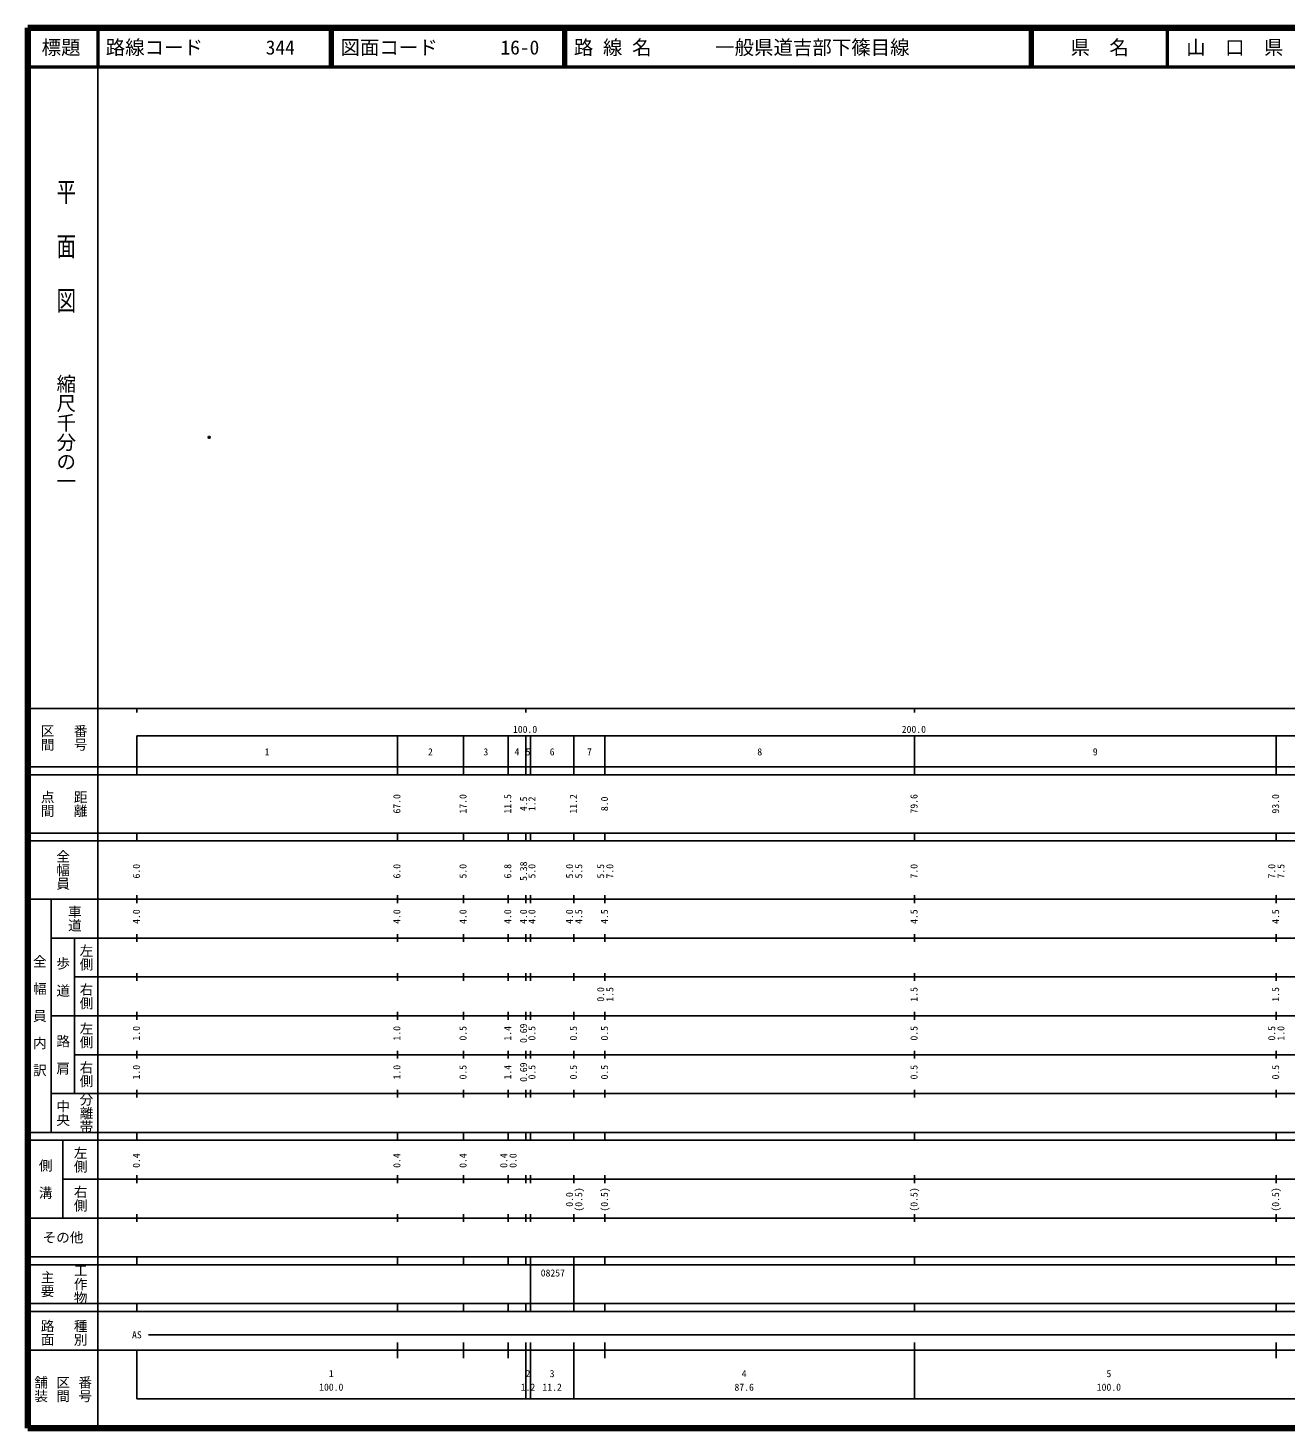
# Model space of a CAD drawing. Units: millimetres on the paper. Extents: x 40 to 680, y 20 to 380.
# Drawn here: x 40 to 363.3, y 20 to 380 of the extents above; entities that cross this region are included whole.
import ezdxf
from ezdxf.enums import TextEntityAlignment as Align

# ---------------------------------------------------------------- set-up
doc = ezdxf.new("R2010")
doc.units = ezdxf.units.MM
doc.header["$PDMODE"] = 32
doc.header["$PDSIZE"] = 0.5
doc.layers.add('M-OTRS', color=6, linetype='Continuous')
doc.layers.add('M-TTL-TXT', color=7, linetype='Continuous')
for name, color, linetype, lineweight in [('M-TTL', 2, 'Continuous', 140), ('M-TTL-BAND', 7, 'Continuous', 25), ('M-TTL-LINE', 7, 'Continuous', 50)]:
    doc.layers.add(name, color=color, linetype=linetype, lineweight=lineweight)
doc.styles.add('@ＭＳ ゴシック', font='')
doc.styles.add('ＭＳ ゴシック', font='')
doc.styles.get('@ＭＳ ゴシック').set_extended_font_data('@MS Gothic')
doc.styles.get('ＭＳ ゴシック').set_extended_font_data('MS Gothic')

msp = doc.modelspace()

# ---------------------------------------------------------------- linework, layer by layer
at = {"layer": 'M-OTRS'}
msp.add_point((86.615, 274.743), dxfattribs=at)
at = {"layer": 'M-TTL'}
for p, q in [((40, 380), (40, 20)), ((680, 380), (40, 380)), ((40, 20), (680, 20))]:
    msp.add_line(p, q, dxfattribs=at)
at = {"layer": 'M-TTL-BAND'}
for p, q in [((58, 370), (58, 20)), ((40, 205), (579, 205)), ((68, 205), (68, 204)), ((168, 205), (168, 204)), ((268, 205), (268, 204)), ((68, 198), (579, 198)), ((68, 198), (68, 188)), ((135, 188), (135, 198)), ((152, 188), (152, 198)), ((163.5, 188), (163.5, 198)), ((168, 188), (168, 198)), ((169.2, 188), (169.2, 198)), ((180.4, 188), (180.4, 198)), ((188.4, 188), (188.4, 198)), ((268, 188), (268, 198)), ((361, 188), (361, 198)), ((40, 190), (579, 190)), ((40, 188), (579, 188)), ((40, 173), (579, 173)), ((68, 171), (68, 173)), ((135, 171), (135, 173)), ((152, 171), (152, 173)), ((163.5, 171), (163.5, 173)), ((168, 171), (168, 173)), ((169.2, 171), (169.2, 173)), ((180.4, 171), (180.4, 173)), ((188.4, 171), (188.4, 173)), ((268, 171), (268, 173)), ((361, 171), (361, 173)), ((40, 171), (579, 171)), ((40, 156), (579, 156)), ((46, 96), (46, 156)), ((68, 155), (68, 157)), ((135, 155), (135, 157)), ((152, 155), (152, 157)), ((163.5, 155), (163.5, 157)), ((168, 155), (168, 157)), ((169.2, 155), (169.2, 157)), ((180.4, 155), (180.4, 157)), ((188.4, 155), (188.4, 157)), ((268, 155), (268, 157)), ((361, 155), (361, 157)), ((46, 146), (579, 146)), ((52, 146), (52, 106)), ((68, 145), (68, 147)), ((135, 145), (135, 147)), ((152, 145), (152, 147)), ((163.5, 145), (163.5, 147)), ((168, 145), (168, 147)), ((169.2, 145), (169.2, 147)), ((180.4, 145), (180.4, 147)), ((188.4, 145), (188.4, 147)), ((268, 145), (268, 147)), ((361, 145), (361, 147)), ((68, 135), (68, 137)), ((135, 135), (135, 137)), ((152, 135), (152, 137)), ((163.5, 135), (163.5, 137)), ((168, 135), (168, 137)), ((169.2, 135), (169.2, 137)), ((180.4, 135), (180.4, 137)), ((188.4, 135), (188.4, 137)), ((268, 135), (268, 137)), ((361, 135), (361, 137)), ((52, 136), (579, 136)), ((46, 126), (579, 126)), ((68, 125), (68, 127)), ((135, 125), (135, 127)), ((152, 125), (152, 127)), ((163.5, 125), (163.5, 127)), ((168, 125), (168, 127)), ((169.2, 125), (169.2, 127)), ((180.4, 125), (180.4, 127)), ((188.4, 125), (188.4, 127)), ((268, 125), (268, 127)), ((361, 125), (361, 127)), ((52, 116), (579, 116)), ((68, 115), (68, 117)), ((135, 115), (135, 117)), ((152, 115), (152, 117)), ((163.5, 115), (163.5, 117)), ((168, 115), (168, 117)), ((169.2, 115), (169.2, 117)), ((180.4, 115), (180.4, 117)), ((188.4, 115), (188.4, 117)), ((268, 115), (268, 117)), ((361, 115), (361, 117)), ((46, 106), (579, 106)), ((68, 105), (68, 107)), ((135, 105), (135, 107)), ((152, 105), (152, 107)), ((163.5, 105), (163.5, 107)), ((168, 105), (168, 107)), ((169.2, 105), (169.2, 107)), ((180.4, 105), (180.4, 107)), ((188.4, 105), (188.4, 107)), ((268, 105), (268, 107)), ((361, 105), (361, 107)), ((40, 96), (579, 96)), ((40, 94), (579, 94)), ((49, 94), (49, 74)), ((68, 94), (68, 96)), ((135, 94), (135, 96)), ((152, 94), (152, 96)), ((163.5, 94), (163.5, 96)), ((168, 94), (168, 96)), ((169.2, 94), (169.2, 96)), ((180.4, 94), (180.4, 96)), ((188.4, 94), (188.4, 96)), ((268, 94), (268, 96)), ((361, 94), (361, 96)), ((49, 84), (579, 84)), ((68, 83), (68, 85)), ((135, 83), (135, 85)), ((152, 83), (152, 85)), ((163.5, 83), (163.5, 85)), ((168, 83), (168, 85)), ((169.2, 83), (169.2, 85)), ((180.4, 83), (180.4, 85)), ((188.4, 83), (188.4, 85)), ((268, 83), (268, 85)), ((361, 83), (361, 85)), ((40, 74), (579, 74)), ((68, 73), (68, 75)), ((135, 73), (135, 75)), ((152, 73), (152, 75)), ((163.5, 73), (163.5, 75)), ((168, 73), (168, 75)), ((169.2, 73), (169.2, 75)), ((180.4, 73), (180.4, 75)), ((188.4, 73), (188.4, 75)), ((268, 73), (268, 75)), ((361, 73), (361, 75)), ((40, 64), (579, 64)), ((40, 62), (579, 62)), ((68, 62), (68, 64)), ((135, 62), (135, 64)), ((152, 62), (152, 64)), ((163.5, 62), (163.5, 64)), ((168, 62), (168, 64)), ((169.2, 62), (169.2, 64)), ((169.2, 52), (169.2, 62)), ((180.4, 62), (180.4, 64)), ((180.4, 52), (180.4, 62)), ((188.4, 62), (188.4, 64)), ((268, 62), (268, 64)), ((361, 62), (361, 64)), ((40, 52), (579, 52)), ((68, 50), (68, 52)), ((135, 50), (135, 52)), ((152, 50), (152, 52)), ((163.5, 50), (163.5, 52)), ((168, 50), (168, 52)), ((169.2, 50), (169.2, 52)), ((180.4, 50), (180.4, 52)), ((188.4, 50), (188.4, 52)), ((268, 50), (268, 52)), ((361, 50), (361, 52)), ((40, 50), (579, 50)), ((71, 44), (480, 44)), ((40, 40), (579, 40)), ((68, 40), (68, 27.5)), ((135, 38), (135, 42)), ((152, 38), (152, 42)), ((163.5, 38), (163.5, 42)), ((168, 27.5), (168, 42)), ((169.2, 27.5), (169.2, 42)), ((180.4, 27.5), (180.4, 42)), ((188.4, 38), (188.4, 42)), ((268, 27.5), (268, 42)), ((361, 38), (361, 42)), ((68, 27.5), (579, 27.5))]:
    msp.add_line(p, q, dxfattribs=at)
at = {"layer": 'M-TTL-LINE'}
for p, q in [((58, 380), (58, 370)), ((117.75, 380), (117.75, 370)), ((118.25, 380), (118.25, 370)), ((177.75, 380), (177.75, 370)), ((178.25, 380), (178.25, 370)), ((297.75, 380), (297.75, 370)), ((298.25, 380), (298.25, 370)), ((333, 380), (333, 370)), ((40, 370), (680, 370))]:
    msp.add_line(p, q, dxfattribs=at)

# ---------------------------------------------------------------- texts
at = {"layer": 'M-TTL-BAND', "style": '@ＭＳ ゴシック', "width": 1.4}
msp.add_text('平  面  図', height=3.666, rotation=270, dxfattribs=at).set_placement((49.777, 306.475), align=Align.MIDDLE_RIGHT)
at = {"layer": 'M-TTL-BAND', "style": '@ＭＳ ゴシック'}
msp.add_text('縮尺千分の一', height=3.666, rotation=270, dxfattribs=at).set_placement((49.777, 261.03), align=Align.MIDDLE_RIGHT)
for s, p in [('区間', (45, 197.5)), ('番号', (53.5, 197.5)), ('点間', (45, 180.5)), ('距離', (53.5, 180.5)), ('全幅員', (49, 163.5)), ('車道', (52, 151)), ('左側', (55, 141)), ('全\u3000幅\u3000員\u3000内\u3000訳', (43, 126)), ('歩\u3000道', (49, 136)), ('右側', (55, 131)), ('左側', (55, 121)), ('路\u3000肩', (49, 116)), ('右側', (55, 111)), ('分離帯', (55, 101)), ('中央', (49, 101)), ('左側', (53.5, 89)), ('側\u3000溝', (44.5, 84)), ('右側', (53.5, 79)), ('工作物', (53.5, 57)), ('主要', (45, 57)), ('路面', (45, 44.5)), ('種別', (53.5, 44.5)), ('舗装', (43.333, 30)), ('区間', (49, 30)), ('番号', (54.667, 30))]:
    msp.add_text(s, height=2.566, rotation=270, dxfattribs=at).set_placement(p, align=Align.MIDDLE_CENTER)
at = {"layer": 'M-TTL-BAND', "style": 'ＭＳ ゴシック'}
for s, p in [('100.0', (167.844, 198.195)), ('200.0', (267.844, 198.195)), ('1', (101.5, 192.405)), ('2', (143.5, 192.405)), ('3', (157.75, 192.405)), ('4', (165.75, 192.405)), ('5', (168.6, 192.405)), ('6', (174.8, 192.405)), ('7', (184.4, 192.405)), ('8', (228.2, 192.405)), ('9', (314.5, 192.405)), ('AS', (68, 42.5)), ('1', (118, 32.523)), ('2', (168.6, 32.523)), ('3', (174.8, 32.523)), ('4', (224.2, 32.523)), ('5', (318, 32.523)), ('100.0', (118, 29.033)), ('1.2', (168.6, 29.033)), ('11.2', (174.8, 29.033)), ('87.6', (224.2, 29.033)), ('100.0', (318, 29.033))]:
    msp.add_text(s, height=1.833, dxfattribs=at).set_placement(p, align=Align.BOTTOM_CENTER)
for s, p in [('67.0', (136.332, 180.5)), ('17.0', (153.332, 180.5)), ('11.5', (164.832, 180.5)), ('4.5', (168.909, 180.5)), ('1.2', (171.061, 180.5)), ('11.2', (181.732, 180.5)), ('8.0', (189.732, 180.5)), ('79.6', (269.332, 180.5)), ('93.0', (362.332, 180.5)), ('6.0', (69.332, 163.174)), ('6.0', (136.332, 163.174)), ('5.0', (153.332, 163.174)), ('6.8', (164.832, 163.174)), ('5.38', (168.909, 163.174)), ('5.0', (171.061, 163.174)), ('5.0', (180.732, 163.174)), ('5.5', (183.102, 163.174)), ('5.5', (188.732, 163.174)), ('7.0', (191.102, 163.174)), ('7.0', (269.332, 163.174)), ('7.0', (361.332, 163.174)), ('7.5', (363.702, 163.174)), ('4.0', (69.332, 151.5)), ('4.0', (136.332, 151.5)), ('4.0', (153.332, 151.5)), ('4.0', (164.832, 151.5)), ('4.0', (168.909, 151.5)), ('4.0', (171.061, 151.5)), ('4.0', (180.732, 151.5)), ('4.5', (183.102, 151.5)), ('4.5', (189.732, 151.5)), ('4.5', (269.332, 151.5)), ('4.5', (362.332, 151.5)), ('0.0', (188.732, 131.5)), ('1.5', (191.102, 131.5)), ('1.5', (269.332, 131.5)), ('1.5', (362.332, 131.5)), ('1.0', (69.332, 121.5)), ('1.0', (136.332, 121.5)), ('0.5', (153.332, 121.5)), ('1.4', (164.832, 121.5)), ('0.69', (168.909, 121.5)), ('0.5', (171.061, 121.5)), ('0.5', (181.732, 121.5)), ('0.5', (189.732, 121.5)), ('0.5', (269.332, 121.5)), ('0.5', (361.332, 121.5)), ('1.0', (363.702, 121.5)), ('1.0', (69.332, 111.5)), ('1.0', (136.332, 111.5)), ('0.5', (153.332, 111.5)), ('1.4', (164.832, 111.5)), ('0.69', (168.909, 111.5)), ('0.5', (171.061, 111.5)), ('0.5', (181.732, 111.5)), ('0.5', (189.732, 111.5)), ('0.5', (269.332, 111.5)), ('0.5', (362.332, 111.5)), ('0.4', (69.332, 88.764)), ('0.4', (136.332, 88.764)), ('0.4', (153.332, 88.764)), ('0.4', (163.832, 88.764)), ('0.0', (166.202, 88.764)), ('0.0', (180.732, 78.764)), ('(0.5)', (183.102, 78.764)), ('(0.5)', (189.732, 78.764)), ('(0.5)', (269.332, 78.764)), ('(0.5)', (362.332, 78.764))]:
    msp.add_text(s, height=1.833, rotation=90, dxfattribs=at).set_placement(p, align=Align.BOTTOM_CENTER)
msp.add_text('その他', height=2.566, dxfattribs=at).set_placement((49, 69), align=Align.MIDDLE_CENTER)
msp.add_text('08257', height=1.833, dxfattribs=at).set_placement((171.877, 58.405), align=Align.BOTTOM_LEFT)
at = {"layer": 'M-TTL-TXT', "style": 'ＭＳ ゴシック'}
for s, p in [('標題', (48.5, 375)), ('県\u3000名', (315.625, 375)), ('山\u3000口\u3000県', (350.375, 375))]:
    msp.add_text(s, height=3.666, dxfattribs=at).set_placement(p, align=Align.MIDDLE_CENTER)
for s, p in [('路線コード', (60, 375)), ('344', (101.142, 375)), ('図面コード', (120.38, 375)), ('16-0', (161.521, 375)), ('路 線 名', (180.38, 375)), ('一般県道吉部下篠目線', (216.734, 375))]:
    msp.add_text(s, height=3.666, dxfattribs=at).set_placement(p, align=Align.MIDDLE_LEFT)

doc.saveas('drawing.dxf')
